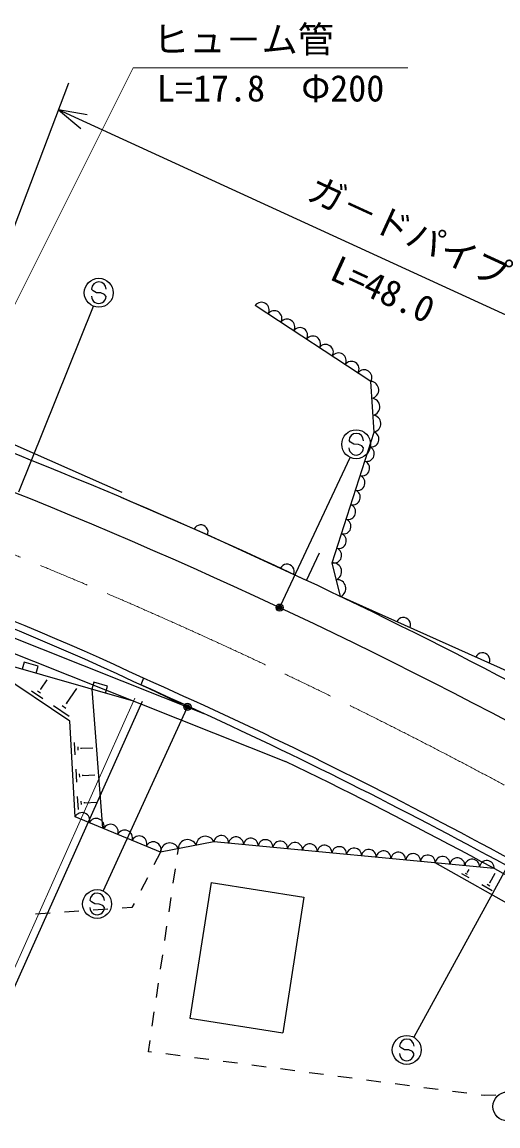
# Model space of a CAD drawing. Units: millimetres, scale not verified. Extents: x 40000 to 680000, y 20000 to 380000.
# Drawn here: x 471170 to 504080, y 259488 to 335860 of the extents above; entities that cross this region are included whole.
import ezdxf
from ezdxf.enums import TextEntityAlignment as Align

# ---------------------------------------------------------------- set-up
doc = ezdxf.new("R2010")
doc.units = ezdxf.units.MM
doc.header["$LTSCALE"] = 1000
doc.header["$PDMODE"] = 32
doc.header["$PDSIZE"] = 500
doc.linetypes.add('CHAIN', pattern=[18.5, 12, -1.5, 3.5, -1.5])
for name, color, linetype, lineweight in [('S-BGD', 7, 'Continuous', 25), ('S-BMK', 2, 'CHAIN', 13), ('S-STR-HTXT', 7, 'Continuous', 13), ('S-STR-STRC', 7, 'Continuous', 25)]:
    doc.layers.add(name, color=color, linetype=linetype, lineweight=lineweight)
doc.styles.add('@ＭＳ ゴシック', font='')
doc.styles.add('ＭＳ ゴシック', font='')
doc.styles.get('@ＭＳ ゴシック').set_extended_font_data('@MS Gothic')
doc.styles.get('ＭＳ ゴシック').set_extended_font_data('MS Gothic')

msp = doc.modelspace()

# ---------------------------------------------------------------- linework, layer by layer
at = {"layer": 'S-BGD'}
for p, q in [((495294, 311000), (487294, 316261)), ((460620, 311025), (478078, 303341)), ((495514, 307493), (495294, 311000)), ((492609, 298451), (495514, 307493)), ((483992, 300374), (478029, 302966)), ((490848, 297231), (483992, 300374)), ((478872, 288886), (444485, 298711)), ((490848, 297231), (491750, 299146)), ((493201, 296112), (492609, 298451)), ((509862, 288656), (493201, 296112)), ((469671, 293616), (483745, 288027)), ((469347, 292669), (489396, 284707)), ((474472, 287484), (467592, 292109)), ((471318, 291565), (471180, 291084)), ((472279, 291290), (471318, 291565)), ((472142, 290809), (472279, 291290)), ((472471, 289703), (472902, 290345)), ((479576, 290464), (479372, 290007)), ((472600, 289043), (471811, 289574)), ((472437, 289440), (472240, 289572)), ((472496, 289687), (472446, 289720)), ((474250, 288723), (474947, 289760)), ((476125, 290191), (475988, 289710)), ((475988, 289710), (476740, 280086)), ((477087, 289916), (476125, 290191)), ((476949, 289435), (477087, 289916)), ((474284, 288700), (474216, 288745)), ((474428, 287815), (473342, 288545)), ((474203, 288360), (473932, 288542)), ((474838, 280868), (474472, 287484)), ((474851, 285155), (474803, 286023)), ((475050, 285492), (475038, 285709)), ((475263, 285586), (475260, 285640)), ((475261, 285613), (476054, 285657)), ((474956, 283273), (474906, 284162)), ((475159, 283618), (475147, 283841)), ((475377, 283714), (475374, 283770)), ((475375, 283742), (476200, 283787)), ((475061, 281369), (475010, 282279)), ((475270, 281723), (475257, 281950)), ((475493, 281821), (475489, 281878)), ((475491, 281849), (476347, 281897)), ((480751, 278436), (474838, 280868)), ((484435, 279132), (480751, 278436)), ((503823, 277295), (484435, 279132)), ((480751, 278436), (480293, 277547)), ((481919, 278258), (481979, 278668)), ((481627, 276279), (481773, 277269)), ((511764, 270911), (499741, 277682)), ((501977, 277035), (502087, 277230)), ((479834, 276658), (479376, 275770)), ((502085, 276649), (501591, 276927)), ((501969, 276877), (501846, 276946)), ((501992, 277026), (501962, 277043)), ((503523, 276316), (503891, 276969)), ((484243, 276324), (482776, 266938)), ((484243, 276324), (490665, 275321)), ((503682, 275749), (502957, 276158)), ((503512, 276084), (503331, 276186)), ((503546, 276303), (503501, 276328)), ((481334, 274301), (481480, 275290)), ((490665, 275321), (489199, 265935)), ((473104, 274203), (472107, 274134)), ((475100, 274342), (474102, 274272)), ((477095, 274480), (476097, 274411)), ((478770, 274596), (478092, 274549)), ((478917, 274881), (478770, 274596)), ((481042, 272322), (481188, 273312)), ((480750, 270344), (480896, 271333)), ((480457, 268365), (480604, 269355)), ((480165, 266387), (480311, 267376)), ((482776, 266938), (489199, 265935)), ((479905, 264625), (480019, 265397)), ((480123, 264597), (479905, 264625)), ((482106, 264338), (481114, 264467)), ((484089, 264078), (483097, 264208)), ((486072, 263819), (485080, 263949)), ((488055, 263560), (487064, 263689)), ((490038, 263300), (489047, 263430)), ((492021, 263041), (491030, 263171)), ((494005, 262782), (493013, 262911)), ((495988, 262523), (494996, 262652)), ((497971, 262263), (496979, 262393)), ((499954, 262004), (498962, 262134)), ((501937, 261745), (500945, 261874)), ((503147, 261586), (502929, 261615)), ((503926, 261619), (503147, 261586))]:
    msp.add_line(p, q, dxfattribs=at)
for centre, radius, start, end in [((487721, 315942), 533, 330.11245, 143.23497), ((488610, 315357), 533, 330.11245, 143.23497), ((489499, 314773), 533, 330.11245, 143.23497), ((490388, 314188), 533, 330.11245, 143.23497), ((491277, 313604), 533, 330.11245, 143.23497), ((492165, 313019), 533, 330.11245, 143.23497), ((493054, 312435), 533, 330.11245, 143.23497), ((493943, 311850), 533, 330.11245, 143.23497), ((494832, 311266), 533, 330.11245, 143.23497), ((495245, 310410), 592, 281.89844, 85.25423), ((495319, 309241), 592, 281.89844, 85.25423), ((495392, 308072), 592, 281.89844, 85.25423), ((403763, 130027), 177447, 64.70751, 87.80435), ((338973, -25052), 356276, 57.89657, 68.96283), ((495326, 306999), 528, 255.18786, 69.19685), ((495003, 305994), 528, 255.18786, 69.19685), ((338973, -25052), 353777, 61.00897, 68.95011), ((494681, 304990), 528, 255.18786, 69.19685), ((494358, 303985), 528, 255.18786, 69.19685), ((494035, 302981), 528, 255.18786, 69.19685), ((493712, 301976), 528, 255.18786, 69.19685), ((403763, 130027), 176947, 63.69129, 76.42798), ((483533, 300573), 500, 336.50368, 156.50368), ((493390, 300971), 528, 255.18786, 69.19685), ((493067, 299967), 528, 255.18786, 69.19685), ((492744, 298962), 528, 255.18786, 69.19685), ((489485, 297856), 500, 335.3744, 155.3744), ((492657, 297841), 612, 293.89266, 94.48628), ((492953, 296672), 612, 293.89266, 94.48628), ((497540, 294170), 500, 335.88937, 155.88937), ((503016, 291719), 500, 335.88937, 155.88937), ((339336, -25123), 345343, 57.92967, 66.04065), ((339336, -25123), 344843, 57.92939, 66.04065), ((339336, -25123), 344257, 59.6502, 64.15763), ((475318, 280635), 534, 341.16831, 154.11781), ((476304, 280229), 534, 341.16831, 154.11781), ((477290, 279824), 534, 341.16831, 154.11781), ((478275, 279419), 534, 341.16831, 154.11781), ((479261, 279013), 534, 341.16831, 154.11781), ((483844, 278893), 637, 21.99161, 179.40141), ((484944, 279071), 513, 355.9859, 173.19208), ((480246, 278608), 534, 341.16831, 154.11781), ((481389, 278429), 637, 21.99161, 179.40141), ((482616, 278661), 637, 21.99161, 179.40141), ((485965, 278974), 513, 355.9859, 173.19208), ((486985, 278877), 513, 355.9859, 173.19208), ((488005, 278781), 513, 355.9859, 173.19208), ((489026, 278684), 513, 355.9859, 173.19208), ((490046, 278587), 513, 355.9859, 173.19208), ((491067, 278491), 513, 355.9859, 173.19208), ((492087, 278394), 513, 355.9859, 173.19208), ((493107, 278297), 513, 355.9859, 173.19208), ((494128, 278201), 513, 355.9859, 173.19208), ((495148, 278104), 513, 355.9859, 173.19208), ((496169, 278008), 513, 355.9859, 173.19208), ((497189, 277911), 513, 355.9859, 173.19208), ((498210, 277814), 513, 355.9859, 173.19208), ((499230, 277718), 513, 355.9859, 173.19208), ((500250, 277621), 513, 355.9859, 173.19208), ((501271, 277524), 513, 355.9859, 173.19208), ((502291, 277428), 513, 355.9859, 173.19208), ((503312, 277331), 513, 355.9859, 173.19208)]:
    msp.add_arc(centre, radius, start, end, dxfattribs=at)
at = {"layer": 'S-BMK'}
msp.add_arc((338973, -25052), 349780, 52.66102, 68.80652, dxfattribs=at)
at = {"layer": 'S-STR-HTXT'}
for p, q in [((478857, 332697), (466674, 308361)), ((478857, 332697), (497857, 332697)), ((462164, 251391), (478965, 289093))]:
    msp.add_line(p, q, dxfattribs=at)
at = {"layer": 'S-STR-STRC'}
for p, q in [((465770, 308912), (474402, 331648)), ((520169, 308447), (473692, 329778)), ((475664, 329442), (473692, 329778)), ((473692, 329778), (475232, 328502)), ((476079, 317273), (475980, 317391)), ((476324, 317133), (476079, 317273)), ((476625, 317131), (476324, 317133)), ((476870, 317019), (476625, 317131)), ((476976, 316883), (476870, 317019)), ((470937, 303353), (476101, 316204)), ((493880, 306787), (493781, 306905)), ((494125, 306648), (493880, 306787)), ((494426, 306645), (494125, 306648)), ((494671, 306534), (494426, 306645)), ((494777, 306397), (494671, 306534)), ((489048, 295482), (493851, 305741)), ((479474, 288852), (462879, 251776)), ((482543, 288343), (476775, 275752)), ((504909, 277770), (498253, 265624)), ((475963, 274983), (475863, 275101)), ((476208, 274844), (475963, 274983)), ((476508, 274841), (476208, 274844)), ((476754, 274729), (476508, 274841)), ((476859, 274593), (476754, 274729)), ((497377, 264887), (497278, 265005)), ((497622, 264748), (497377, 264887)), ((497923, 264746), (497622, 264748)), ((498168, 264634), (497923, 264746)), ((498274, 264498), (498168, 264634))]:
    msp.add_line(p, q, dxfattribs=at)
for centre, radius in [((476474, 317132), 1000), ((494276, 306647), 1000), ((488985, 295346), 150), ((488985, 295346), 120), ((488985, 295346), 90), ((488985, 295346), 60), ((488985, 295346), 30), ((482605, 288480), 150), ((482605, 288480), 120), ((482605, 288480), 90), ((482605, 288480), 60), ((482605, 288480), 30), ((476358, 274842), 1000), ((497773, 264747), 1000), ((504732, 260833), 1000)]:
    msp.add_circle(centre, radius, dxfattribs=at)
for centre, start, end in [((476480, 317387), 359.55488, 179.55488), ((476476, 316887), 179.55488, 359.55488), ((494281, 306901), 359.55488, 179.55488), ((494277, 306401), 179.55488, 359.55488), ((476363, 275097), 359.55488, 179.55488), ((476359, 274597), 179.55488, 359.55488), ((497778, 265001), 359.55488, 179.55488), ((497774, 264501), 179.55488, 359.55488)]:
    msp.add_arc(centre, 500, start, end, dxfattribs=at)
for p in [(488985, 295346), (482605, 288480)]:
    msp.add_point(p, dxfattribs=at)

# ---------------------------------------------------------------- texts
at = {"layer": 'S-STR-HTXT', "style": 'ＭＳ ゴシック'}
msp.add_text('ヒュ－ム管', height=1833, dxfattribs=at).set_placement((480232, 333197), align=Align.BOTTOM_LEFT)
msp.add_text('L=17.8\u3000Φ200', height=1833, dxfattribs=at).set_placement((488357, 332197), align=Align.TOP_CENTER)
at = {"layer": 'S-STR-STRC', "style": 'ＭＳ ゴシック'}
msp.add_text('ガ－ドパイプ', height=1833, rotation=335.347, dxfattribs=at).set_placement((497348, 320021), align=Align.BOTTOM_CENTER)
at = {"layer": 'S-STR-STRC', "style": '@ＭＳ ゴシック'}
msp.add_text('L=48.0', height=1833, rotation=335.347, dxfattribs=at).set_placement((496513, 318203), align=Align.TOP_CENTER)

doc.saveas('drawing.dxf')
